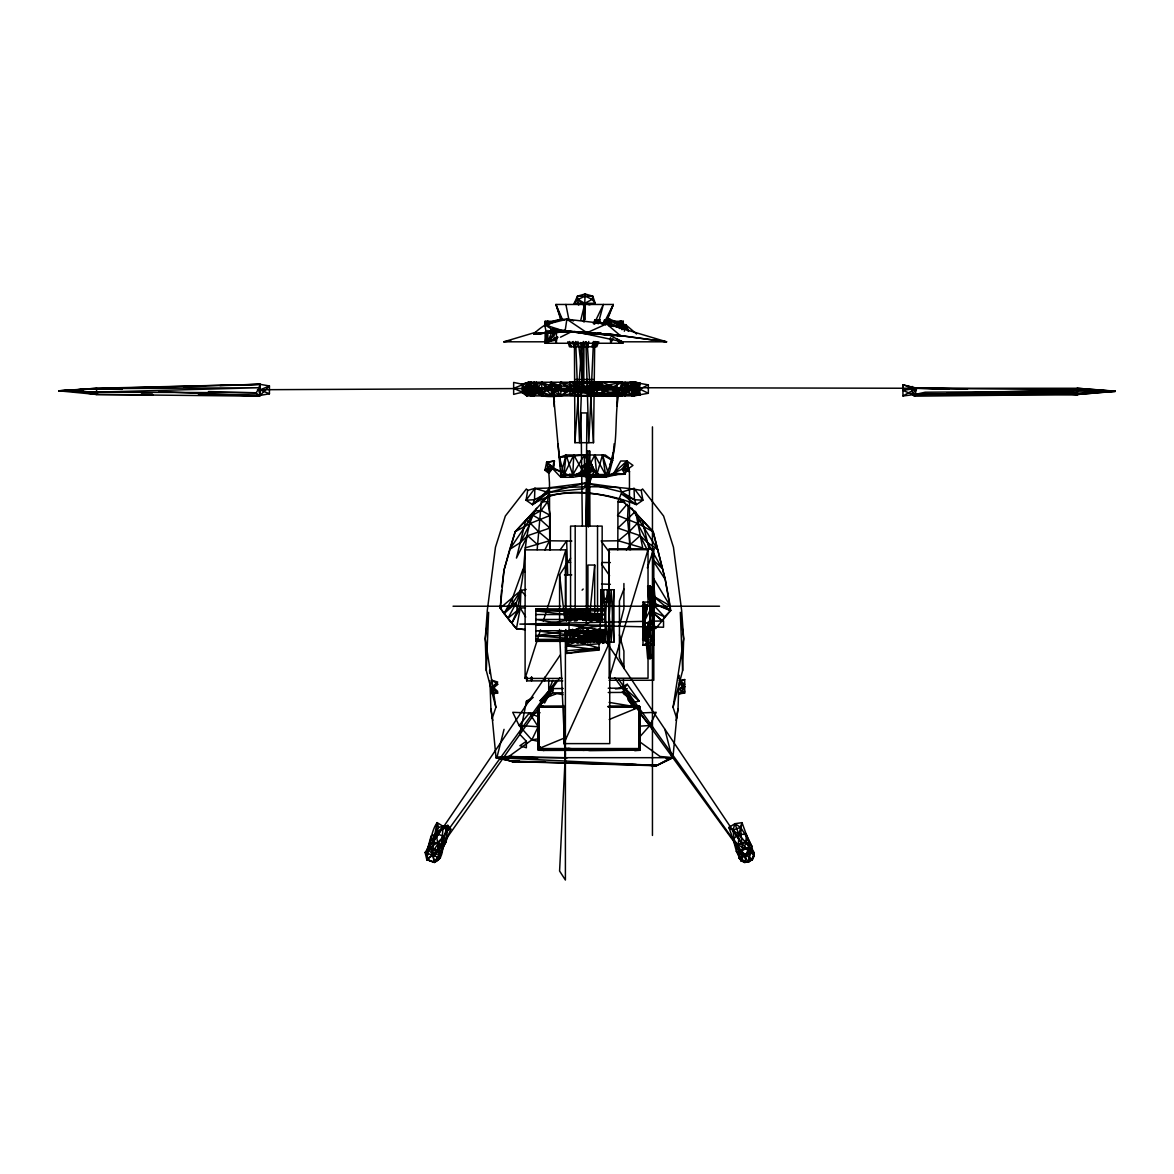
<?xml version="1.0" encoding="UTF-8"?>
<svg xmlns="http://www.w3.org/2000/svg" width="1174" height="1174" viewBox="0 0 1174 1174"><rect width="100%" height="100%" fill="white"/><g stroke="black" fill="none" stroke-linecap="round" stroke-linejoin="round"><path stroke-width="1.5" d="M198.333 395.051L260.1 395.403L269.433 393.789L269.433 385.952L260.1 389.871L259.615 396.166L96.576 394.479L58.7 390.81L96.576 392.145L256.108 392.776L259.615 396.166L158.857 391.529M584.065 321.397L585.122 293.97L592.797 296.171L595.218 303.288L588.922 304.829M541.713 748.513L543.973 750.421L538.352 745.857L543.547 750.421L639.654 750.215L639.551 706.41L608.572 706.484M648.341 384.852L639.801 389.078L631.95 388.256L622.073 389.973L601.939 382.24C582.935 389.871 562.874 399.131 541.83 395.873C533.011 390.311 523.09 391.602 513.654 394.391L513.654 382.445L522.195 384.192L531.015 382.24L531.015 395.873L513.654 388.418L528.535 382.24L635.736 382.24L639.801 389.078L639.082 391.896L633.3 395.873L633.3 382.24L648.341 384.852L648.341 393.29L633.3 395.873L633.27 382.24L639.801 383.106L639.801 395.051L631.832 395.873L631.832 382.24L639.801 383.106L638.788 388.256L639.801 395.051L531.807 388.814L633.96 388.814L639.801 389.078L648.341 393.29M634.43 706.513L639.551 706.41L639.595 750.142L634.43 750.421L639.625 750.289L639.551 706.41L639.654 710.681L639.625 750.289L634.664 750.421M538.352 745.505L538.455 750.215L543.782 750.421L538.352 745.651L538.455 750.215L639.654 750.215L639.727 706.557L607.853 706.513M644.849 604.992L643.778 621.765L651.056 657.616L643.646 622.044L642.648 605.27L643.66 621.912L650.66 658.291L643.66 621.912L644.849 604.992L644.042 621.618L650.088 659.069L643.778 621.765L643.69 605.109L642.648 605.27L643.631 622.147L650.675 635.662L650.866 658.13L643.646 622.044L643.69 605.109L647.637 604.889L644.042 621.618L649.105 658.541L644.497 621.486L644.497 609.82L647.637 604.889M649.824 602.115L650.778 623.291L646.155 639.845L650.014 623.555L650.088 585.694L650.308 623.423L647.637 639.874L642.648 639.492L643.631 622.616L650.675 609.115L650.866 586.633L649.794 623.82L643.69 639.654L650.014 623.555L650.66 586.486L649.853 623.688L644.849 639.786L650.308 623.423L649.794 607.486M629.513 549.637L629.455 471.743L626.857 460.986L620.723 461L613.929 472.961L604.962 477.275L588.189 474.516L572.927 477.275L560.805 477.275L546.629 462.351L544.941 470.216L548.86 473.313L549.461 482.778L549.74 550.18M578.503 342.691L583.727 391.059L583.992 342.192M584.124 320.473L584.197 305.988M651.599 764.832L656.838 765.507L672.907 757.7L676.664 718.194L673.054 707.32L682.637 670.501L683.679 638.759L681.595 610.128L673.45 547.187L663.589 516.032L642.574 488.956L641.253 490.409L642.868 500.212L636.396 504.644C608.572 493.168 578.224 489.954 548.669 495.516L541.317 501.753L537.164 549.74M584.652 642.545L584.725 635.266M585.826 525.923L586.956 412.94L580.969 412.94L582.363 525.923M574.453 345.479L574.893 442.686L593.501 442.686L594.734 341.81M594.969 323.466L595.013 319.798M634.664 706.513L639.727 706.557L639.654 750.215L589.612 750.421L566.66 748.396M584.212 642.618L584.329 635.325M586.252 525.849L587.572 451.036L589.656 451.036L589.935 525.849M741.014 860.806C745.064 848.244 738.534 834.919 742.012 822.651L734.939 823.693L728.863 827.435L734.836 843.842L742.056 855.039L748.792 861.745L752.343 859.691L754.148 856.022L754.031 852.515L738.828 834.347L728.863 827.435L732.987 830.121L742.276 843.812L749.643 852.28L748.792 861.745L744.756 862.45L741.014 860.806L736.436 851.399L733.119 839.116L738.828 834.347L742.012 822.651L747.985 839.058L751.609 845.882L754.148 856.022L748.792 861.745L741.014 860.806L738.578 854.129L736.436 851.399L738.402 845.001L738.828 834.347L734.939 823.693L732.987 830.121L734.836 843.842L742.276 843.812L747.985 839.058L740.574 827.347L734.939 823.693M588.409 526.994L589.289 483.409L583.39 465.638L590.331 461.543L594.293 470.686L589.289 483.409M437.139 822.636L433.323 841.802L433.015 854.423L434.395 862.45L426.808 859.676L425.12 852.5C431.562 843.68 430.638 831.676 437.139 822.636L443.214 826.393L450.801 829.152L440.646 853.924L434.468 862.23L426.881 859.456L427.424 849.345L437.242 842.829L443.889 836.358L446.193 841.846L434.468 862.23C445.034 858.341 441.952 844.986 443.889 836.358L436.302 833.599L431.019 836.314L427.497 849.14L426.808 859.676L438.68 850.68L436.302 833.599L437.139 822.636L438.577 827.347L433.323 841.802L427.497 849.14L433.015 854.423L440.646 853.924L442.745 848.127L437.242 842.829L429.611 843.343L426.808 859.676M440.646 853.924L443.214 826.393L446.164 830.106L446.193 841.846L440.91 844.561L433.015 854.423L426.881 859.456L434.395 862.45L440.294 858.033L438.606 850.856L431.019 848.098L427.424 849.345L438.68 850.68L440.367 857.827L434.468 862.23M584.491 642.618L584.696 635.325M587.646 525.849L589.656 451.036M649.853 623.688L651.056 587.147L649.794 623.82L642.648 639.492L649.853 623.688L643.69 639.654M641.253 490.409C606.474 483.967 570.182 487.929 534.889 488.369L534.493 499.713L532.526 504.644L526.069 500.212L527.669 490.409L526.348 488.956L505.334 516.032L495.472 547.187L487.327 610.128L485.244 638.759L486.285 670.501L495.868 707.32L492.258 718.194L496.015 757.7L512.084 761.28L656.721 765.463L672.878 757.685L660.052 756.482L639.947 741.968M676.664 718.194L678.029 708.949L678.851 684.178M679.027 678.865L679.159 675.329M746.253 834.332L751.609 845.882L749.643 852.28L742.056 855.039L733.119 839.116L738.402 845.001L745.989 842.242L754.148 856.022L751.727 849.345L748.117 848.098L744.756 862.45L738.578 854.129L740.53 850.856L743.934 848.406L748.117 848.098L754.031 852.515L752.343 859.691L744.756 862.45L738.857 858.033L738.578 854.129L743.934 848.406L745.989 842.242L746.253 834.332L738.828 834.347M583.317 341.487L583.126 346.785L585.459 341.898M584.006 322.087L584.637 304.462L580.734 320.326M583.258 343.116L579.545 442.686L575.774 343.116M486.285 670.501L488.619 612.329L485.244 638.759L495.868 707.32M628.105 506.185L627.547 519.422L630.599 549.74M562.728 680.876L526.686 680.876L526.847 677.222M593.398 343.116L588.849 442.686L585.914 343.116M538.352 710.842L538.558 706.484L563.52 706.499M565.398 753.297L559.587 871.02L565.398 880.03L565.398 630.482M613.18 452.621L610.157 464.669L612.579 460.413L602.482 454.984L596.788 474.824L584.285 454.984L572.78 474.824L573.778 454.984L584.784 474.824L594.792 454.984L605.579 474.824C622.352 447.089 610.95 411.913 622.029 382.24L635.706 389.973L639.801 389.078L631.832 382.24L625.096 395.873L597.008 381.917L569.948 381.917L569.948 395.359L622.073 395.873L631.95 388.256L630.144 382.24L622.073 389.973L601.939 389.973L577.359 391.896L551.354 389.973L541.83 391.896L532.394 388.256L525.497 388.256L522.195 384.192L528.579 382.24L532.468 395.873L541.83 382.24L551.31 386.217L537.78 391.793L529.606 391.896L523.56 388.256L522.195 384.192L522.195 392.63L526.744 395.873L633.52 395.873L639.082 391.896L631.876 395.873L622.073 382.24L577.314 382.24L560.879 395.873L553.438 394.493L541.83 395.873L532.394 388.256L534.185 382.24L541.83 391.896L553.658 396.577L560.776 474.824L608.792 474.824L612.579 460.413L614.193 443.699M600.853 620.459L600.853 589.73L613.929 589.73L613.929 642.149L600.853 642.149L601.528 629.499M601.998 620.459L603.627 589.73L607.398 642.149L611.17 589.73L613.929 642.149M613.929 589.73L611.17 642.149L607.398 589.73L605.182 620.459M649.926 623.247L643.631 622.616L643.073 639.023L649.926 623.247L650.675 609.115M525.072 571.973L522.988 569.17L512.583 597.918L512.231 603.788L504.072 613.518L516.443 628.662L525.116 629.616L516.443 628.662L512.862 624.759M617.773 549.887L618.008 501.621L621.868 492.023L619.476 487.724L585.723 483.057L549.447 487.724L548.331 492.449L532.526 504.644C559.22 486.256 595.086 491.583 624.26 500.872M574.893 442.686L581.922 343.116M583.463 321.397L584.74 303.288L592.21 299.414L592.797 296.171L577.432 296.171L574.262 303.288L579.222 304.638M604.537 629.499L603.627 642.149L602.952 629.499M536.533 508.283C519.627 536.767 528.696 573.176 516.222 602.966L504.072 613.518L500.256 608.088L501.577 590.375M560.879 389.973L551.354 382.24L541.83 395.873L528.535 382.24L523.56 388.256L526.744 395.873L530.971 382.24L531.015 395.873L525.204 391.896L525.497 388.256L528.579 382.24M609.453 322.542L609.761 319.225L606.635 319.225M510.734 622.191L500.256 608.088L503.998 570.138L509.707 549.388L532.673 515.122L541.214 510.485L547.656 501.621L548.64 489.309L532.526 504.644M584.036 488.707L548.331 492.449L534.889 488.369L526.069 500.212L534.493 499.713L548.331 492.449L548.64 489.309M594.719 629L594.719 632.669L587.91 632.669L588.277 629.103M589.172 620.21L594.719 565.046L587.91 565.046L587.91 619.872M647.637 658.453L644.497 621.486L646.155 604.918L643.778 621.765M446.193 841.846L447.866 825.425L438.577 827.347M557.973 443.933L559.499 457.39L563.99 474.824L566.073 454.984L605.3 454.984L612.579 460.413M633.27 382.24L631.832 395.873L639.801 389.078L631.832 382.24L625.096 395.873L622.029 382.24L601.895 386.217L550.87 386.129L554.084 392.938L554.231 406.776M576.214 474.516L593.369 469.028L583.39 465.638L587.015 468.411L594.293 470.686L593.369 469.028L580.264 472.961L583.39 465.638L591.153 462.835L587.015 468.411L586.369 473.782L594.293 470.686L590.331 461.543L587.015 468.411L576.214 474.516L601.66 477.275L608.734 474.516L604.962 477.275L617.201 474.516L624.744 474.237L627.841 469.174L632.977 465.388L626.857 460.986L613.929 472.961L617.201 474.516L569.258 474.516L560.805 477.275L564.063 472.961L572.927 477.275L569.258 474.516L601.66 477.275L593.369 469.028L590.331 461.543M546.6 331.42L545.132 343.263L623.262 343.263L620.767 340.886M547.422 324.655L547.847 321.28L549.99 323.804M501.914 586.927L503.998 570.138L515.195 531.69L548.669 495.516M531.338 677.222L531.514 680.876L531.954 677.281M585.444 643.147L586.34 635.956M631.348 706.499L632.038 701.054L628.017 698.823M644.042 621.618L646.155 604.918M553.893 460.986L552.983 467.927L548.86 473.313L546.629 462.351L553.893 460.986L553.732 469.028L564.063 472.961L552.983 467.927L546.629 462.351L554.524 461L552.983 467.927L553.732 469.028L544.941 470.216L550.474 465.168L552.983 467.927L544.941 470.216M541.786 388.256L534.141 395.873L528.535 382.24L526.744 395.873L536.386 382.24L541.786 395.873L541.786 382.24L533.275 386.217L541.786 388.256L551.31 386.217M232.716 395.051L260.1 395.403L269.433 385.952L260.1 384.338L259.615 387.714L256.108 392.776L208.429 391.558M573.543 320.928C559.235 315.586 543.738 323.863 533.759 333.974L565.061 331.45L566.866 319.225L606.576 323.907L666.612 341.81L622.484 341.81L574.482 331.494M673.054 707.32L683.679 638.759L680.304 612.329L682.637 670.501M588.702 341.487L587.866 346.785L586.281 341.707M624.744 474.237L626.857 460.986L629.455 471.743L622.22 469.174L613.929 472.961L624.744 474.237L622.22 469.174L626.857 460.986L627.841 469.174L629.455 471.743M536.386 382.24L534.141 395.873L529.606 391.896L528.535 382.24M526.51 701.054L526.51 703.402L533.216 697.341L526.51 701.054L519.921 734.469L526.363 741.308L526.363 747.765L519.921 745.695L526.363 741.308M545.308 677.281L544.707 680.876L544.707 677.222M569.141 643.147L571.283 630.57M676.077 720.337L678.029 708.949M500.256 608.088L520.904 590.419L520.273 608.015L511.673 623.453L517.352 610.509L520.904 590.419L526.113 589.436M531.807 388.814L639.801 389.078L633.3 395.873L635.736 382.24L639.801 383.106L637.174 386.217L633.461 395.873L622.029 388.256L577.314 382.24L577.359 395.873L597.008 395.359L635.706 389.973M748.792 861.745L751.609 845.882L745.989 842.242M516.443 628.662L520.273 608.015L525.497 607.809M584.241 630.379L582.099 641.943L572.707 636.778L570.226 630.306M644.497 621.486L647.314 606.547M650.778 623.291L647.637 639.874L650.778 634.943L649.868 612.725M548.86 473.313L550.474 465.168L546.629 462.351M571.694 629.998L566.572 631.729L566.572 653.419L599.004 647.857L566.572 639.272L568.304 630.555M525.717 520.346L516.443 558.076L527.625 535.682L549.858 528.08L540.216 519.422L532.673 515.122L525.717 520.346L528.491 521.388L538.749 531.881L549.461 540.774L571.841 541.053M624.333 331.229L625.713 324.772L606.914 320.076M748.117 848.098L740.53 850.856L738.857 858.033L754.031 852.515M572.12 341.898L574.218 346.785L575.524 341.487M587.543 387.64L916.674 388.271L1074.283 389.636L1112.6 390.927L925.229 392.219L915.118 394.479L1070.145 391.764L1077.424 388.271L1115.3 391.368L1099.069 391.705L1115.3 391.162L1077.424 388.271L916.674 388.271L915.118 394.479L902.953 395.961L902.953 384.881L916.674 388.271L940.418 389.181M646.155 639.845L650.308 623.423M504.042 729.347L496.998 757.142L496.015 757.7L512.216 761.266L519.51 761.104M619.432 626.021L623.908 608.646L623.908 583.522M560.776 474.824L566.073 454.984L559.499 457.39L560.409 466.195M593.442 341.487L592.019 346.785L594.484 341.898M598.168 323.863L603.363 304.462L594.029 323.995M631.876 395.873L635.736 382.24L638.788 388.256L633.52 395.873L631.95 388.256M609.189 678.22L648.033 549.667L609.189 549.667L609.189 678.22L648.033 678.22L648.033 656.486M523.56 388.256L522.195 392.63L525.497 388.256L534.185 382.24L532.468 395.873L525.204 391.896M510.206 547.774L515.195 531.69L534.625 510.91L541.214 510.485L550.268 515.401L550.004 549.887M562.346 678.425L525.101 678.425L540.539 629.778M543.298 621.09L565.883 549.872L525.101 549.872L525.101 678.425M644.849 639.786L650.014 623.555M584.461 486.961L585.723 483.057L621.868 492.023L634.43 499.713L642.868 500.212L634.033 488.369L621.868 492.023M553.336 689.974L552.396 692.865L540.113 705.016M647.329 567.893L653.801 548.874L609.027 548.874L609.027 641.929M65.759 390.971L58.7 390.81L96.576 388.667L260.1 384.338L258.456 389.122L260.1 395.403L260.1 384.338L96.576 388.271L58.7 390.81L66.287 391.015M639.625 750.289L639.61 706.499M595.057 341.487L595.115 346.785L596.891 341.707M602.79 324.772L604.566 319.695M446.164 830.106L450.801 829.152L447.866 825.425L440.91 844.561L433.323 841.802L431.019 836.314M623.908 589.025L619.432 600.912L619.432 657.763L623.908 666.656M571.459 620.606L572.707 617.377L582.099 612.212L592.782 614.002L598.593 620.591M588.159 620.386L590.082 615.367L596.994 620.841M598.755 341.707L596.759 346.785L569.493 346.785L567.864 341.707M605.388 324.772L613.342 304.462L555.933 304.462L560.805 319.695M598.901 643.601L601.161 638.289L603.788 643M610.157 464.669L612.813 458.198M552.25 690.385L548.713 690.385L552.91 680.348M598.138 643.147L600.002 638.7L579.31 638.7L576.434 643.058M599.298 642.721L601.161 638.289L597.713 638.289M553.13 329.131L547.172 343.263L546.071 331.42M531.015 382.24L532.468 395.873L530.883 391.793L532.394 388.256M595.115 346.785L597.214 341.898M604.933 323.995L613.342 304.462L603.495 323.995M609.746 641.914L609.746 743.612L563.799 743.612L609.746 641.914L565.574 641.914M610.26 338.039L610.744 343.263L612.989 338.552M618.243 327.561L621.237 321.28L609.13 325.844L625.713 324.772L636.601 333.974M512.084 761.28L496.998 757.142L508.87 756.482L531.837 739.899L538.176 726.735L529.43 713L512.73 712.31L519.099 725.517L531.837 739.899L538.763 741.454M563.99 474.824L573.778 454.984M544.736 550.195L549.461 540.774L525.072 547.92M509.707 549.388L520.375 542.535L530.178 523.457L550.268 515.401L547.656 501.621L541.317 501.753M554.084 392.938L557.753 386.129M525.541 595.644L520.904 590.419L512.231 603.788L516.222 602.966L507.902 618.375L520.273 608.015L525.688 617.025M652.905 612.696L662.356 620.899L664.557 616.849L670.589 610.612L670.149 605.857L653.258 578.004L655.547 603.788L670.589 610.612L655.664 628.662L653.155 622.308M504.072 613.518L512.583 597.918M644.497 631.729L650.778 620.254M540.113 700.746L552.396 688.595L546.13 695.125L547.201 697.224L553.336 685.704L540.113 700.746L544.619 702.962L552.396 688.595L563.197 688.536M589.26 619.813L592.782 614.002L595.893 620.063M572.604 629.235L577.109 636.616L585.577 639.522L594.044 636.616L598.549 629.235M433.323 841.802L443.214 826.393L436.302 833.599L429.611 843.343M559.587 620.356L559.587 574.805L565.398 565.927L565.398 619.637M432.091 843.666L560.38 654.828M565.516 647.27L577.828 629.132M565.296 565.398L570.637 558.208M434.336 855.758L559.807 677.794M540.994 332.917L533.759 333.974L556.887 331.963L558.619 329.512M643 645.186L653.669 645.186L653.669 602.071L643 602.071L643 645.186L653.669 639.991L643 626.828L645.905 622.734M649.794 617.289L653.669 611.845L649.662 608.191M602.101 603.553L609.409 593.31M565.398 761.853L559.587 633.109L561.524 630.409M633.3 395.873L638.788 388.256L630.144 382.24M631.436 699.939L633.887 702.257L639.214 701.113L627.254 684.281L624.465 688.125L615.44 688.903M916.131 390.252L914.385 387.714L916.674 388.271L912.286 394.332L902.953 390.414L902.953 384.881L916.674 388.271L902.953 395.961M433.925 849.697L556.461 680.48M560.306 549.652L566.675 540.979L567.717 574.981M626.358 549.975L630.511 544.34L640.153 535.682L647.402 542.535L657.587 549.388L665.232 579.442L669.811 604.096M679.335 693.849L684.706 686.702L679.335 680.406L684.706 679.555L684.706 692.983L679.335 693.849L684.706 691.369L679.335 682.035L684.706 679.555M601.103 540.979L618.316 540.774L629.029 531.881L639.272 521.388L642.281 520.346L653.155 531.69L665.232 579.442L670.589 610.612L653.14 603.597M653.669 645.186L643 639.991L653.669 626.828L649.794 621.384M540.04 712.735L529.43 713L519.099 725.517L538.176 726.735M627.048 504.277L617.509 515.401L637.599 523.457L653.155 531.69L657.587 549.388L631.671 508.063M97.603 393.305L96.576 394.479L84.689 392.806M556.975 331.582L547.891 341.81L503.749 341.81L536.342 332.095M577.109 636.616L583.155 629.792M639.404 737.272L649.824 725.517L656.193 712.31L639.492 713L649.824 725.517L639.419 726.178M615.308 326.343L619.887 321.28L619.887 328.603M639.801 389.078L633.461 395.873L637.174 386.217L630.144 386.217L622.029 388.256L601.895 395.873L597.008 395.359L569.948 381.917M582.099 590.126L583.184 589.04M650.235 615.249L653.669 611.845L650.117 611.845M615.983 326.343L621.237 321.28L622.015 329.733L623.262 321.28L605.314 321.28M916.674 388.271L902.953 390.414L912.286 386.51L912.286 394.332L914.385 396.166L916.718 393.906M520.375 542.535L527.625 535.682L537.266 544.34M492.361 680.406L497.732 684.222L492.361 689.182L497.732 692.983L492.361 693.849L492.361 680.406L497.732 682.035L492.361 686.702L497.732 692.983M684.706 692.983L679.335 689.182L684.706 684.222L679.335 680.406M647.006 608.191L643 611.845L644.497 620.914M649.662 605.74L653.669 602.071M616.306 326.9L623.262 321.28L623.262 328.603M572.707 636.778L580.807 630.306M574.174 620.841L581.071 615.367L590.082 615.367M587.602 642.956L600.031 633.446L606.547 643.308M438.68 850.68L431.019 848.098L425.12 852.5L440.294 858.033M619.226 327.854L623.541 324.772L628.369 331.347M551.354 389.973L553.658 396.577L553.438 394.493L560.879 382.24L577.359 391.896L601.939 395.873L601.939 382.24L597.008 381.917L577.359 395.873L560.834 382.24L560.879 395.873L551.354 389.973L541.83 382.24L551.31 395.873L560.834 386.217L551.31 382.24L551.31 395.873L537.78 391.793M436.302 833.599L447.866 825.425M624.48 694.641L622.484 691.838L627.254 688.551M621.046 327.663L625.713 324.772L628.765 330.907M530.178 523.457L515.195 531.69M626.344 391.793L601.895 395.873L577.314 386.217L560.834 395.873L551.31 382.24M608.352 333.944L666.612 341.81L620.371 335.632L586.941 332.756L566.866 319.225L544.648 324.772L546.38 332.844L552.44 329.586L618.214 335.632L565.061 331.45L533.759 333.974L542.593 332.932M656.838 765.507L671.939 757.142L664.895 729.347M614.486 335.632L570.256 331.45L546.38 332.844L552.44 329.586L564.518 331.45L620.371 335.632L606.576 323.907L601.249 323.907M569.052 633.065L600.178 616.673L600.178 633.065L569.052 633.065L569.052 616.673L600.178 616.673M577.314 382.24L597.008 395.359L622.073 382.24L622.073 395.873L601.939 389.973M627.254 684.281L619.182 688.302L624.465 688.125L639.214 701.113M560.497 337.187L571.665 331.626M569.948 395.359L597.008 381.917L601.895 386.217M552.572 328.881L556.887 331.963L559.543 330.657M557.606 337.143L547.891 341.81L556.755 339.888M497.732 684.222L492.361 686.702L497.732 691.369L492.361 693.849M679.335 689.182L684.706 686.702L679.335 682.035M585.122 296.171L578.019 299.414L574.262 303.288L595.218 303.288L592.21 299.414L585.122 296.171L585.122 293.97L577.432 296.171L578.356 304.8M557.855 337.305L547.891 341.81L557.342 338.347M579.795 331.758L586.941 332.756L606.576 323.907M599.004 629.191L599.004 650L566.572 645.891L599.004 632.272L566.572 631.729M564.489 707.086L538.939 707.086L538.939 748.542L564.034 738.182M609.203 719.515L639.331 707.086L639.331 748.542L538.939 748.542M546.82 324.772L560.6 319.225L564.122 319.9M547.201 697.224L555.83 693.995M732.987 830.121L740.574 827.347M605.021 320.693L609.761 319.225L623.541 324.772L605.168 319.695M527.669 490.409L534.889 488.369M595.145 321.353L600.163 320.076M548.331 492.449L585.723 483.057M601.895 395.873L618.771 392.087M556.887 331.963L565.252 330.32M593.237 323.525L600.281 322.146L606.18 324.611M540.069 333.974L559.147 330.334M593.927 322.234L599.21 321.236M604.478 320.238L609.761 319.225M531.837 739.899L538.983 738.666M535.858 608.895L605.212 614.53L535.858 625.111L605.212 625.111L535.858 635.706L605.212 641.342L605.212 608.895L535.858 608.895L535.858 641.342L605.212 641.342M569.258 474.516L590.184 477.275L608.734 474.516M544.604 332.389L559.073 330.276M503.749 341.81L510.866 340.856M594.47 320.297L599.885 319.651M546.115 332.506L563.769 330.422M546.13 695.125L549.359 694.744M566.572 653.419L599.004 650M559.499 457.39L584.285 454.984L584.784 474.824M566.572 650.807L599.004 647.857M935.238 393.862L915.118 394.479L1076.397 393.305L1101.197 391.133L1115.3 391.368L1077.424 394.479L914.385 396.166M1115.3 391.162L1077.424 394.479L912.286 394.332L1076.397 393.305L1077.424 394.479L1101.197 391.133L1074.283 389.636L948.049 393.466M546.38 332.844L564.518 331.45L587.748 332.756M543.313 706.513L538.352 706.865L538.352 746.048L538.323 706.631L563.637 706.513M58.7 391.162L96.576 388.667L259.615 387.714L96.576 392.145L78.541 391.529M566.572 645.891L599.004 643.836M515.445 761.339L511.835 761.544L656.354 765.741L649.398 764.846M122.243 389.328L96.576 388.667L58.7 390.839L73.126 391.338M517.22 761.295L511.835 761.544L544.677 761.647M66.874 390.751L61.4 390.927L96.576 388.271L96.576 394.479L152.899 394.802M77.822 390.37L83.295 390.194M148.922 388.007L156.215 387.772M183.555 386.862L205.421 386.143M220.008 385.659L260.1 384.338M535.858 641.342L605.212 639.375L535.858 630.746L605.212 630.746L535.858 619.476L605.212 619.476L535.858 610.847L605.212 608.895M566.572 639.272L599.004 638.421L599.386 629.176M543.547 706.513L538.323 706.631L538.352 711.092M645.333 621.339L519.862 624.098L663.53 627.239L663.53 620.943L648.973 621.266M665.57 757.846L672.878 757.685L496.059 757.685L656.721 765.463M567.336 562.463L570.637 562.419M608.249 688.228L624.465 688.125L633.887 702.257L629.425 697.429M563.197 692.807L552.396 692.865L563.021 694.656M608.249 692.499L624.465 692.396L633.887 706.528L609.086 702.375M257.444 389.739L579.252 388.271M1016.919 392.395L1033.414 392.321M556.432 321.28L545.132 321.28L545.132 324.949M594.455 321.28L599.885 321.28M601.249 333.709L585.239 333.709L564.356 330.54M575.011 379.525L593.618 379.525M564.459 574.864L571.738 574.864M601.895 601.734L609.086 601.734M453.047 606.224L560.908 606.224M564.43 606.224L719.515 606.224M535.858 610.847L605.212 610.847M646.551 611.845L643 611.845L645.905 615.939M535.858 614.53L605.212 614.53M643 626.828L653.669 626.828M564.973 632.669L570.315 632.669M602.321 632.669L609.438 632.669M564.841 633.446L609.614 633.446M535.858 635.706L605.212 635.706M535.858 639.375L605.212 639.375M643 639.991L653.669 639.991M609.027 680.26L653.801 680.26L653.801 548.874M608.293 707.086L639.331 707.086M608.807 706.528L639.727 706.557M947.227 393.099L987.569 393.525M1016.919 393.833L1077.424 394.479L1077.424 388.271M602.101 562.478L610.377 562.566M141.423 393.877L152.385 394.024M537.897 757.802L508.87 756.482L567.174 757.802M967.508 389.152L914.385 387.714L949.194 389.152M1015.319 392.072L1077.424 394.479L1062.764 393.862M601.558 583.992L610.392 584.329M1016.963 391.969L1031.623 392.571M96.576 388.667L107.568 389.166M586.941 332.756L601.22 333.445M566.572 621.119L566.572 610.04L599.004 620.708L599.004 614.545L566.572 612.652L567.776 619.872M508.885 756.452L530.736 757.832M623.585 763.672L636.323 764.479M641.796 764.817L656.354 765.741M624.377 502.12L618.008 501.621L624.832 502.457M568.407 748.44L589.612 750.421L639.595 750.142L639.492 706.396L639.654 710.681M585.151 331.684L588.732 332.022M597.654 332.873L601.22 333.211M587.015 468.411L593.369 469.028M566.572 617.568L597.199 620.532M564.767 748.498L584.138 750.421M751.727 849.345L743.934 848.406L738.402 845.001L738.578 854.129M599.004 616.688L566.572 612.652L586.031 620.738M608.308 333.944L620.371 335.632M566.572 610.04L599.004 614.545M592.283 334.707L578.577 331.758M76.207 391.602L79.597 392.087M652.891 603.245L655.547 603.788L653.61 600.809M560.834 382.24L577.314 386.217M1070.145 391.764L1076.397 393.305M618.316 540.774L642.706 547.92L635.516 511.321L617.906 528.08L640.153 535.682L647.329 550.078M565.061 331.45L544.648 324.772L552.44 329.586M593.134 629.939L599.753 632.243L592.782 640.153L582.099 641.943L599.004 638.421L587.69 629.352M617.744 340.078L622.484 341.81L606.576 333.709M575.656 629.602L599.004 638.421L592.782 640.153L586.618 629.983M260.1 389.871L269.433 393.789M529.43 713L539.145 717.138M634.43 499.713L621.545 493.961L636.396 504.644L634.43 499.713L634.033 488.369M653.566 611.918L664.557 616.849L653.918 605.49M583.39 465.638L594.293 470.686M569.052 616.673L576.83 620.782M593.956 629.792L600.178 633.065M670.149 605.857L652.803 595.776M585.195 310.538L584.74 303.288L578.019 299.414L582.964 304.668M736.436 851.399L742.056 855.039M530.883 391.793L525.497 388.256L531.015 395.873M604.948 320.267L613.591 326.475M740.53 850.856L752.343 859.691M585.034 643L579.31 638.7L580.323 642.163M630.144 386.217L625.096 382.24L625.096 395.873M572.707 617.377L576.757 620.606M670.589 610.612L655.18 597.918L653.346 592.841M619.314 498.612L633.725 510.91L653.155 531.69M653.082 612.813L662.356 620.899M548.904 324.655L545.132 321.28L545.455 324.655M553.923 329.146L556.432 331.391L547.172 343.263L547.172 332.271M628.017 699.763L632.038 703.402L632.038 701.054L633.799 707.951M643 602.071L647.006 605.74M653.683 560.336L661.916 568.231L653.375 553.115M622.484 691.838L636.836 707.027L634.444 708.67L628.472 700.247M633.96 388.814L639.801 395.051M633.725 510.91L642.281 520.346L649.149 549.447M587.998 629.792L594.044 636.616M617.744 339.301L621.237 343.263M565.472 636.059L571.122 642.56M554.289 328.867L556.432 331.391L545.132 343.263L545.132 332.271M616.834 339.301L619.887 343.263L618.478 339.888M602.159 542.432L609.585 552.543M614.677 677.824L742.981 854.114M588.189 474.516L590.184 477.275M618.801 679.643L744.698 855.582M601.455 563.931L609.585 575.7M598.652 630.57L742.071 844.194M653.316 561.128L665.232 579.442M603.612 643.191L600.941 638.524L597.537 638.48L600.941 638.524L603.553 643.191M651.673 550.092L637.599 523.457M600.002 638.7L602.644 643.411M576.199 341.898L578.386 346.785L577.916 341.487M562.258 319.108L555.933 304.462L561.407 319.695M612.843 326.357L610.744 321.28L610.744 326.343M549.168 324.655L547.847 321.28L547.847 324.949M551.149 329.733L556.432 343.263L556.432 328.603M581.071 615.367L583.008 620.386M636.147 512.994L639.272 521.388M569.302 341.707L571.136 346.785L569.669 341.487M566.073 454.984L572.78 474.824M608.792 474.824L602.482 454.984L605.579 474.824M619.432 634.899L623.908 651.13L623.908 668.505M438.606 850.856L440.367 857.827L437.242 842.829M431.019 848.098L434.395 862.45M565.897 304.462L569.023 320.326M573.176 341.487L574.218 346.785M582.099 612.212L583.625 620.474M489.954 680.641L490.893 708.949L492.845 720.337M551.354 382.24L554.466 402.154M516.222 602.966L517.352 610.509M490.893 708.949L492.258 718.194M747.985 839.058L749.643 852.28M559.587 574.805L564.782 619.637M594.792 454.984L596.788 474.824M647.637 586.31L648.679 598.637M587.235 343.116L593.501 442.686M580.704 342.544L583.727 391.059M642.648 605.27L643.646 622.044M600.853 589.73L602.482 620.459M596.686 635.178L597.023 642.486M649.662 598.579L649.105 586.222L649.516 598.623M489.602 670.031L489.719 673.568M584.74 303.288L585.21 319.577M594.792 320.326L594.836 323.863M587.572 451.036L588.541 525.849M589.979 635.325L590.067 642.618M583.713 635.266L583.801 642.545M617.054 406.087L616.966 383.179M590.331 635.325L590.361 642.618M652.451 426.866L652.451 835.448M648.033 549.667L648.033 603.979M648.033 622.088L648.033 645.627M623.453 679.541L623.453 688.58M621.237 321.28L621.237 328.603M610.744 338.171L610.744 343.263M602.159 621.134L602.159 526.099L570.564 526.099L570.564 621.134M602.159 630.277L602.159 635.75M600.853 629.499L600.853 642.149M600.031 633.446L600.031 643.601M598.769 635.178L598.769 642.486M597.537 526.099L597.537 621.134M597.537 630.277L597.537 635.75M597.008 381.917L597.008 395.359M594.719 565.046L594.719 619.872M593.941 635.178L593.941 642.486M587.91 629L587.91 632.669M586.369 526.099L586.369 621.134M586.369 630.277L586.369 635.75M585.577 630.629L585.577 639.522M580.748 635.178L580.748 642.486M577.916 633.446L577.916 643.601M575.187 526.099L575.187 621.134M575.187 630.277L575.187 635.75M570.564 630.277L570.564 635.75M565.883 549.872L565.883 620.488M565.883 629.528L565.883 642.207M563.799 705.471L563.799 743.612M559.587 629.469L559.587 633.109M548.713 679.482L548.713 690.385M547.847 330.437L547.847 343.263M547.172 321.28L547.172 324.949M531.514 677.222L531.514 680.876M526.686 677.222L526.686 680.876M538.558 706.484L538.455 750.215L538.558 706.484M628.354 464.508L627.841 469.174L622.22 469.174L628.354 464.508M564.518 331.45L555.331 332.844L552.264 329.586L564.518 331.45M563.271 706.675L538.323 706.631L563.256 706.572M543.782 750.421L538.352 745.857L543.723 750.421"/></g></svg>
